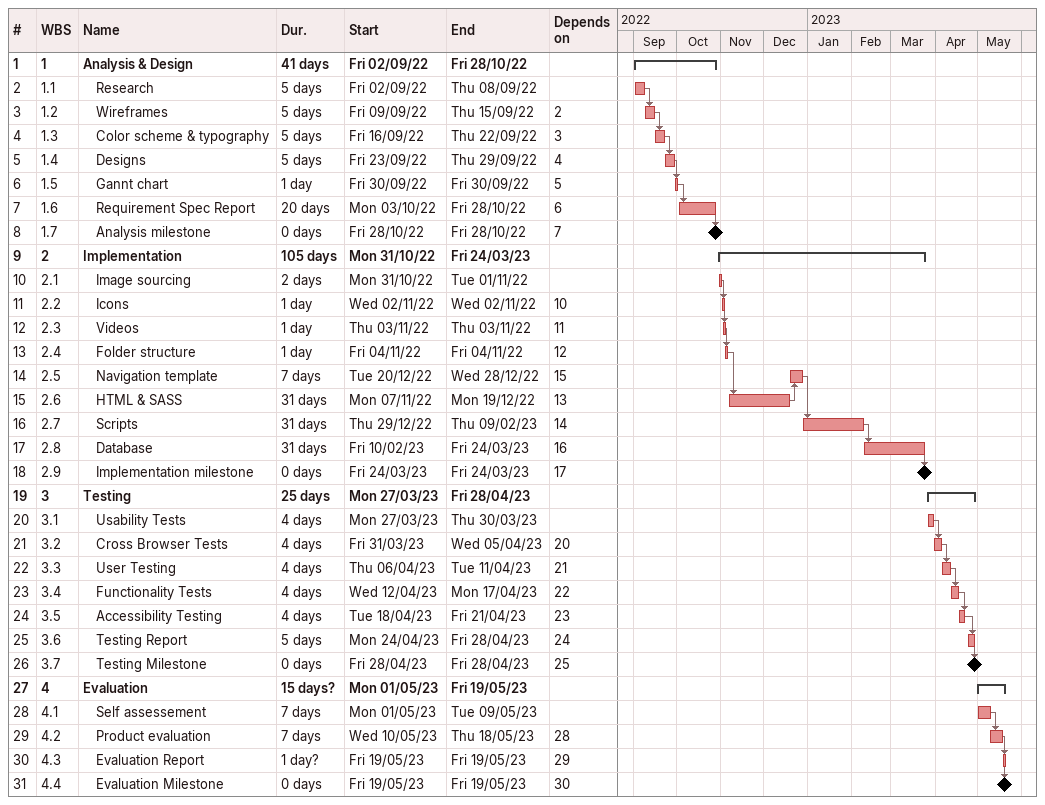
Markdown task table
| ID | WBS | Task | Duration | Start | Finish | Predecessors |
|---|---|---|---|---|---|---|
| 1 | 1 | **Analysis & Design** | 41d | 2022-09-02 | 2022-10-28 |  |
| 2 | 1.1 | Research | 5d | 2022-09-02 | 2022-09-08 |  |
| 3 | 1.2 | Wireframes | 5d | 2022-09-09 | 2022-09-15 | 2 |
| 4 | 1.3 | Color scheme & typography | 5d | 2022-09-16 | 2022-09-22 | 3 |
| 5 | 1.4 | Designs | 5d | 2022-09-23 | 2022-09-29 | 4 |
| 6 | 1.5 | Gannt chart | 1d | 2022-09-30 | 2022-09-30 | 5 |
| 7 | 1.6 | Requirement Spec Report | 20d | 2022-10-03 | 2022-10-28 | 6 |
| 8 | 1.7 | Analysis milestone | 0d | 2022-10-28 | 2022-10-28 | 7 |
| 9 | 2 | **Implementation** | 105d | 2022-10-31 | 2023-03-24 |  |
| 10 | 2.1 | Image sourcing | 2d | 2022-10-31 | 2022-11-01 |  |
| 11 | 2.2 | Icons | 1d | 2022-11-02 | 2022-11-02 | 10 |
| 12 | 2.3 | Videos | 1d | 2022-11-03 | 2022-11-03 | 11 |
| 13 | 2.4 | Folder structure | 1d | 2022-11-04 | 2022-11-04 | 12 |
| 14 | 2.5 | Navigation template | 7d | 2022-12-20 | 2022-12-28 | 15 |
| 15 | 2.6 | HTML & SASS | 31d | 2022-11-07 | 2022-12-19 | 13 |
| 16 | 2.7 | Scripts | 31d | 2022-12-29 | 2023-02-09 | 14 |
| 17 | 2.8 | Database | 31d | 2023-02-10 | 2023-03-24 | 16 |
| 18 | 2.9 | Implementation milestone | 0d | 2023-03-24 | 2023-03-24 | 17 |
| 19 | 3 | **Testing** | 25d | 2023-03-27 | 2023-04-28 |  |
| 20 | 3.1 | Usability Tests | 4d | 2023-03-27 | 2023-03-30 |  |
| 21 | 3.2 | Cross Browser Tests | 4d | 2023-03-31 | 2023-04-05 | 20 |
| 22 | 3.3 | User Testing | 4d | 2023-04-06 | 2023-04-11 | 21 |
| 23 | 3.4 | Functionality Tests | 4d | 2023-04-12 | 2023-04-17 | 22 |
| 24 | 3.5 | Accessibility Testing | 4d | 2023-04-18 | 2023-04-21 | 23 |
| 25 | 3.6 | Testing Report | 5d | 2023-04-24 | 2023-04-28 | 24 |
| 26 | 3.7 | Testing Milestone | 0d | 2023-04-28 | 2023-04-28 | 25 |
| 27 | 4 | **Evaluation** | 15d? | 2023-05-01 | 2023-05-19 |  |
| 28 | 4.1 | Self assessement | 7d | 2023-05-01 | 2023-05-09 |  |
| 29 | 4.2 | Product evaluation | 7d | 2023-05-10 | 2023-05-18 | 28 |
| 30 | 4.3 | Evaluation Report | 1d? | 2023-05-19 | 2023-05-19 | 29 |
| 31 | 4.4 | Evaluation Milestone | 0d | 2023-05-19 | 2023-05-19 | 30 |
